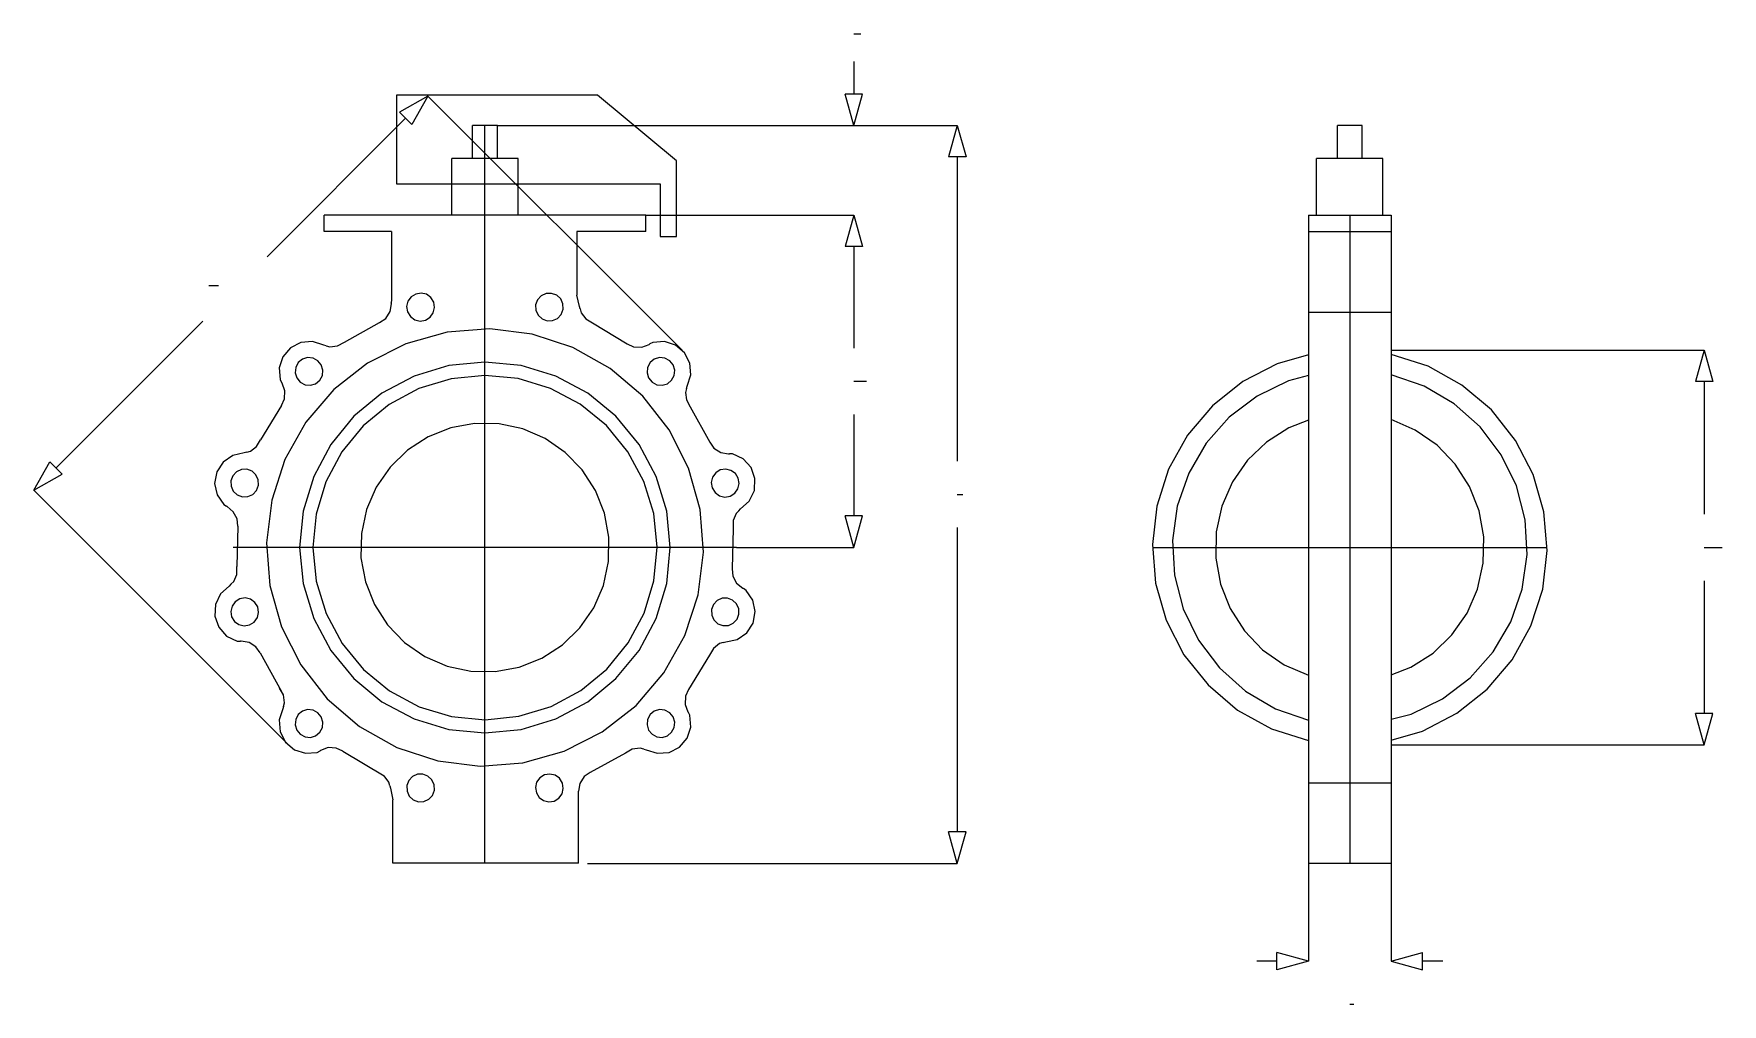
# Model space of a CAD drawing. Extents: x 300 to 1522, y 233 to 935.
import ezdxf

# ---------------------------------------------------------------- set-up
doc = ezdxf.new("R2010")
doc.units = 0
doc.header["$MEASUREMENT"] = 0
doc.layers.add('COMPONENT', color=7, linetype='CONTINUOUS')
doc.layers.add('DIMENISIONSLINES', color=3, linetype='CONTINUOUS')

msp = doc.modelspace()

# ---------------------------------------------------------------- linework, layer by layer
at = {"layer": 'COMPONENT', "color": 5, "linetype": 'Continuous'}
for p, q in [((893.9, 935.1), (898.9, 935.1)), ((427, 753.1), (434, 753.1)), ((893.9, 683.8), (902.9, 683.8)), ((968.7, 602), (972.7, 602)), ((1509.2, 563.6), (1522.2, 563.6)), ((1252.7, 233.4), (1255.7, 233.4))]:
    msp.add_line(p, q, dxfattribs=at)
at = {"layer": 'COMPONENT', "color": 7, "linetype": 'Continuous'}
for p, q in [((708.3, 890.8), (562.9, 890.8)), ((562.9, 890.8), (562.9, 826.5)), ((765.6, 843.2), (708.3, 890.8)), ((635.9, 868.8), (617.9, 868.8)), ((617.9, 844.8), (617.9, 868.8)), ((635.9, 844.8), (635.9, 868.8)), ((1243.7, 844.8), (1243.7, 868.8)), ((1261.7, 868.8), (1243.7, 868.8)), ((1261.7, 844.8), (1261.7, 868.8)), ((650.9, 844.8), (602.9, 844.8)), ((602.9, 804), (602.9, 844.8)), ((650.9, 804), (650.9, 844.8)), ((765.6, 788.4), (765.6, 843.2)), ((1228.7, 804), (1228.7, 844.8)), ((1276.7, 844.8), (1228.7, 844.8)), ((1276.7, 804), (1276.7, 844.8)), ((562.9, 826.5), (753.6, 826.5)), ((562.9, 826.5), (686.9, 826.5)), ((753.6, 826.5), (753.6, 788.4)), ((743.3, 804), (510.5, 804)), ((510.5, 792), (510.5, 804)), ((743.3, 792), (743.3, 804)), ((1222.7, 804), (1222.7, 335.3)), ((1222.7, 804), (1282.7, 804)), ((1282.7, 804), (1282.7, 335.3)), ((559.2, 792), (510.5, 792)), ((559.2, 792), (559.2, 742.8)), ((693.5, 792), (693.5, 746.1)), ((743.3, 792), (693.5, 792)), ((753.6, 788.4), (765.6, 788.4)), ((1222.7, 792), (1282.7, 792)), ((576.8, 746.9), (573.4, 744.9)), ((580.7, 747.6), (576.8, 746.9)), ((584.5, 746.7), (580.7, 747.6)), ((587.7, 744.4), (584.5, 746.7)), ((667.6, 745.7), (664.9, 742.8)), ((671.2, 747.3), (667.6, 745.7)), ((675.1, 747.4), (671.2, 747.3)), ((678.8, 746.1), (675.1, 747.4)), ((681.7, 743.4), (678.8, 746.1)), ((695.2, 737.8), (693.5, 746.1)), ((555.1, 729.3), (558.2, 734.2)), ((558.2, 734.2), (559.3, 739.9)), ((559.2, 742.8), (559.1, 740.6)), ((559.3, 739.9), (559.1, 740.6)), ((571.1, 741.7), (570.2, 737.8)), ((570.2, 737.8), (570.9, 734)), ((570.9, 734), (573, 730.6)), ((573.4, 744.9), (571.1, 741.7)), ((587.2, 730.1), (589.5, 733.3)), ((589.8, 741), (587.7, 744.4)), ((589.5, 733.3), (590.4, 737.2)), ((590.4, 737.2), (589.8, 741)), ((664.9, 742.8), (663.5, 739.1)), ((663.5, 739.1), (663.7, 735.2)), ((663.7, 735.2), (665.3, 731.6)), ((683.3, 739.8), (681.7, 743.4)), ((682.1, 732.2), (683.4, 735.9)), ((683.4, 735.9), (683.3, 739.8)), ((695.8, 736.1), (695.2, 737.8)), ((695.8, 736.1), (696.5, 733.4)), ((696.5, 733.4), (699.9, 728.9)), ((1222.7, 733.8), (1282.7, 733.8)), ((525.2, 712.2), (550.7, 726.3)), ((550.7, 726.3), (555.1, 729.3)), ((573, 730.6), (576.2, 728.3)), ((576.2, 728.3), (580, 727.4)), ((580, 727.4), (583.9, 728.1)), ((583.9, 728.1), (587.2, 730.1)), ((630.4, 721.7), (599.5, 719.3)), ((661.1, 718), (630.4, 721.7)), ((665.3, 731.6), (668.2, 728.9)), ((668.2, 728.9), (671.9, 727.6)), ((671.9, 727.6), (675.8, 727.7)), ((675.8, 727.7), (679.4, 729.3)), ((679.4, 729.3), (682.1, 732.2)), ((699.9, 728.9), (704.7, 726)), ((704.7, 726), (729.7, 710.9)), ((493.7, 711.8), (486.2, 708)), ((502.2, 712.5), (493.7, 711.8)), ((510.2, 709.9), (502.2, 712.5)), ((512, 709.5), (510.2, 709.9)), ((512, 709.5), (514.7, 708.7)), ((514.7, 708.7), (520.3, 709.4)), ((520.3, 709.4), (525.2, 712.2)), ((569.6, 711), (542, 697)), ((599.5, 719.3), (569.6, 711)), ((690.6, 708.3), (661.1, 718)), ((729.7, 710.9), (734.5, 708.7)), ((734.5, 708.7), (740.3, 708.4)), ((740.3, 708.4), (745.8, 710.4)), ((745.8, 710.4), (746.3, 710.8)), ((748.3, 711.8), (746.3, 710.8)), ((756.7, 712.5), (748.3, 711.8)), ((764.8, 709.9), (756.7, 712.5)), ((771.3, 704.4), (764.8, 709.9)), ((480.6, 701.5), (478, 693.5)), ((486.2, 708), (480.6, 701.5)), ((491.8, 697.3), (490, 693.8)), ((494.9, 699.8), (491.8, 697.3)), ((498.6, 700.9), (494.9, 699.8)), ((502.6, 700.6), (498.6, 700.9)), ((506, 698.7), (502.6, 700.6)), ((508.5, 695.7), (506, 698.7)), ((542, 697), (517.6, 677.9)), ((626.9, 697.7), (600.7, 695.2)), ((653.1, 695.2), (626.9, 697.7)), ((717.6, 693.1), (690.6, 708.3)), ((746.4, 697.3), (744.5, 693.8)), ((749.4, 699.8), (746.4, 697.3)), ((753.2, 700.9), (749.4, 699.8)), ((757.1, 700.6), (753.2, 700.9)), ((760.6, 698.7), (757.1, 700.6)), ((763.1, 695.7), (760.6, 698.7)), ((775.1, 696.8), (771.3, 704.4)), ((775.8, 688.4), (775.1, 696.8)), ((1222.7, 702.9), (1200.1, 696.4)), ((1309.3, 694.7), (1282.7, 703.2)), ((478, 693.5), (478.7, 685)), ((478.7, 685), (479.7, 683)), ((490, 693.8), (489.6, 689.9)), ((489.6, 689.9), (490.7, 686.2)), ((490.7, 686.2), (493.2, 683.1)), ((504.4, 682), (507.4, 684.5)), ((507.4, 684.5), (509.3, 688)), ((509.7, 691.9), (508.5, 695.7)), ((509.3, 688), (509.7, 691.9)), ((575.6, 687.5), (552.4, 675.1)), ((600.7, 695.2), (575.6, 687.5)), ((602.4, 685.7), (579.1, 678.6)), ((626.7, 688.1), (602.4, 685.7)), ((651, 685.8), (626.7, 688.1)), ((674.4, 678.7), (651, 685.8)), ((678.2, 687.5), (653.1, 695.2)), ((701.4, 675.1), (678.2, 687.5)), ((741.1, 673), (717.6, 693.1)), ((744.5, 693.8), (744.2, 689.9)), ((744.2, 689.9), (745.3, 686.2)), ((745.3, 686.2), (747.8, 683.1)), ((758.9, 682), (762, 684.5)), ((762, 684.5), (763.8, 688)), ((764.2, 691.9), (763.1, 695.7)), ((763.8, 688), (764.2, 691.9)), ((773.2, 680.3), (775.8, 688.4)), ((1200.1, 696.4), (1175.2, 683.6)), ((1222.7, 687.9), (1208.3, 684.1)), ((1306.5, 680.2), (1282.7, 688.5)), ((1333.8, 681.1), (1309.3, 694.7)), ((480.2, 682.5), (479.7, 683)), ((482.1, 677), (480.2, 682.5)), ((481.9, 671.2), (482.1, 677)), ((493.2, 683.1), (496.7, 681.3)), ((496.7, 681.3), (500.6, 680.9)), ((517.6, 677.9), (497.4, 654.3)), ((500.6, 680.9), (504.4, 682)), ((552.4, 675.1), (532.1, 658.5)), ((579.1, 678.6), (557.6, 667.1)), ((695.9, 667.2), (674.4, 678.7)), ((721.7, 658.5), (701.4, 675.1)), ((760.3, 648.6), (741.1, 673)), ((747.8, 683.1), (751.3, 681.3)), ((751.3, 681.3), (755.2, 680.9)), ((755.2, 680.9), (758.9, 682)), ((772.8, 678.5), (772, 675.8)), ((772, 675.8), (772.7, 670.3)), ((772.8, 678.5), (773.2, 680.3)), ((1175.2, 683.6), (1153.3, 666.1)), ((1185.6, 673.1), (1165.5, 657.9)), ((1208.3, 684.1), (1185.6, 673.1)), ((1328.2, 667.5), (1306.5, 680.2)), ((1355.2, 663.1), (1333.8, 681.1)), ((479.6, 666.4), (464.5, 641.5)), ((479.6, 666.4), (481.9, 671.2)), ((557.6, 667.1), (538.7, 651.5)), ((714.8, 651.8), (695.9, 667.2)), ((772.7, 670.3), (775.5, 665.4)), ((775.5, 665.4), (789.6, 639.8)), ((1153.3, 666.1), (1135.2, 644.8)), ((1347, 650.8), (1328.2, 667.5)), ((1372.6, 641.1), (1355.2, 663.1)), ((497.4, 654.3), (482.2, 627.3)), ((532.1, 658.5), (515.4, 638.1)), ((538.7, 651.5), (523.3, 632.7)), ((602.1, 650.1), (585.7, 643.6)), ((619.4, 653.3), (602.1, 650.1)), ((637.1, 653.1), (619.4, 653.3)), ((654.3, 649.4), (637.1, 653.1)), ((670.5, 642.4), (654.3, 649.4)), ((730.3, 632.9), (714.8, 651.8)), ((738.4, 638.1), (721.7, 658.5)), ((774.3, 620.9), (760.3, 648.6)), ((1165.5, 657.9), (1148.8, 639.1)), ((1208.5, 650.2), (1192.5, 639.9)), ((1222.7, 655.8), (1208.5, 650.2)), ((1300.1, 648.5), (1282.7, 656.1)), ((1315.8, 637.6), (1300.1, 648.5)), ((1362.2, 630.7), (1347, 650.8)), ((457.2, 633.2), (461.7, 636.6)), ((461.7, 636.6), (464.5, 641.5)), ((515.4, 638.1), (503, 615)), ((585.7, 643.6), (570.9, 634.1)), ((685, 632.3), (670.5, 642.4)), ((750.8, 615), (738.4, 638.1)), ((789.6, 639.8), (792.6, 635.4)), ((792.6, 635.4), (797.5, 632.3)), ((1135.2, 644.8), (1121.6, 620.3)), ((1148.8, 639.1), (1136.1, 617.4)), ((1192.5, 639.9), (1178.7, 626.7)), ((1329, 623.8), (1315.8, 637.6)), ((1385.4, 616.3), (1372.6, 641.1)), ((437.5, 625.4), (432.8, 618.3)), ((444.4, 630.2), (437.5, 625.4)), ((452.7, 632), (444.4, 630.2)), ((454.5, 632.5), (452.7, 632)), ((454.5, 632.5), (457.2, 633.2)), ((482.2, 627.3), (472.6, 597.9)), ((523.3, 632.7), (511.8, 611.1)), ((570.9, 634.1), (558.2, 621.8)), ((697.3, 619.7), (685, 632.3)), ((741.9, 611.4), (730.3, 632.9)), ((797.5, 632.3), (803.2, 631.3)), ((803.2, 631.3), (803.9, 631.4)), ((806.1, 631.3), (803.9, 631.4)), ((813.8, 627.7), (806.1, 631.3)), ((819.5, 621.4), (813.8, 627.7)), ((1178.7, 626.7), (1167.9, 611.1)), ((1339.3, 607.8), (1329, 623.8)), ((1373.2, 608.1), (1362.2, 630.7)), ((432.8, 618.3), (431.3, 609.9)), ((444.5, 615.5), (443.1, 611.9)), ((443.1, 611.9), (443.2, 607.9)), ((447.2, 618.4), (444.5, 615.5)), ((450.8, 620), (447.2, 618.4)), ((454.7, 620.2), (450.8, 620)), ((458.4, 618.8), (454.7, 620.2)), ((461.2, 616.1), (458.4, 618.8)), ((462.9, 612.5), (461.2, 616.1)), ((463, 608.6), (462.9, 612.5)), ((503, 615), (495.4, 589.8)), ((511.8, 611.1), (504.8, 587.8)), ((558.2, 621.8), (548.2, 607.3)), ((706.9, 604.9), (697.3, 619.7)), ((749, 588.1), (741.9, 611.4)), ((758.4, 589.8), (750.8, 615)), ((782.6, 591.1), (774.3, 620.9)), ((791.6, 614.4), (790.7, 610.6)), ((793.9, 617.6), (791.6, 614.4)), ((797.2, 619.7), (793.9, 617.6)), ((801.1, 620.3), (797.2, 619.7)), ((804.9, 619.4), (801.1, 620.3)), ((808.1, 617.1), (804.9, 619.4)), ((810.2, 613.8), (808.1, 617.1)), ((810.8, 609.9), (810.2, 613.8)), ((822.3, 613.4), (819.5, 621.4)), ((821.9, 604.9), (822.3, 613.4)), ((1121.6, 620.3), (1113.1, 593.6)), ((1136.1, 617.4), (1127.8, 593.6)), ((1167.9, 611.1), (1160.2, 593.6)), ((1393.1, 589.3), (1385.4, 616.3)), ((431.3, 609.9), (433.1, 601.6)), ((433.1, 601.6), (437.9, 594.6)), ((443.2, 607.9), (444.8, 604.4)), ((444.8, 604.4), (447.7, 601.7)), ((447.7, 601.7), (451.4, 600.3)), ((451.4, 600.3), (455.3, 600.4)), ((455.3, 600.4), (458.9, 602)), ((458.9, 602), (461.6, 604.9)), ((461.6, 604.9), (463, 608.6)), ((548.2, 607.3), (541.2, 591.1)), ((713.4, 588.5), (706.9, 604.9)), ((790.7, 610.6), (791.3, 606.7)), ((791.3, 606.7), (793.4, 603.3)), ((793.4, 603.3), (796.6, 601)), ((796.6, 601), (800.4, 600.1)), ((800.4, 600.1), (804.3, 600.8)), ((804.3, 600.8), (807.7, 602.9)), ((807.7, 602.9), (810, 606.1)), ((810, 606.1), (810.8, 609.9)), ((818.2, 597.2), (821.9, 604.9)), ((1346.2, 590.1), (1339.3, 607.8)), ((1379.5, 583.7), (1373.2, 608.1)), ((437.9, 594.6), (439.8, 593.4)), ((440.4, 593.2), (439.8, 593.4)), ((444.8, 589.5), (440.4, 593.2)), ((447.5, 584.3), (444.8, 589.5)), ((472.6, 597.9), (468.8, 567.1)), ((495.4, 589.8), (492.8, 563.6)), ((504.8, 587.8), (502.4, 563.5)), ((541.2, 591.1), (537.5, 573.8)), ((716.6, 571.1), (713.4, 588.5)), ((751.4, 563.8), (749, 588.1)), ((761, 563.6), (758.4, 589.8)), ((785, 560.2), (782.6, 591.1)), ((808.7, 588.2), (806.5, 583.1)), ((810.7, 590.2), (808.7, 588.2)), ((810.7, 590.2), (811.9, 591.5)), ((811.9, 591.5), (818.2, 597.2)), ((1113.1, 593.6), (1109.9, 565.8)), ((1127.8, 593.6), (1124.4, 568.7)), ((1160.2, 593.6), (1156.1, 575)), ((1349.6, 571.3), (1346.2, 590.1)), ((1395.5, 561.4), (1393.1, 589.3)), ((448, 579), (447.4, 549.8)), ((448, 579), (447.5, 584.3)), ((806.5, 577.4), (805.9, 548.3)), ((806.5, 583.1), (806.5, 577.4)), ((1156.1, 575), (1155.8, 556)), ((1381, 558.6), (1379.5, 583.7)), ((468.8, 567.1), (471.2, 536.2)), ((492.8, 563.6), (495.4, 537.5)), ((502.4, 563.5), (504.8, 539.2)), ((537.5, 573.8), (537.2, 556.2)), ((716.3, 553.5), (716.6, 571.1)), ((749, 539.5), (751.4, 563.8)), ((758.4, 537.5), (761, 563.6)), ((1109.9, 565.8), (1112.2, 537.9)), ((1124.4, 568.7), (1125.9, 543.6)), ((1349.2, 552.2), (1349.6, 571.3)), ((447.3, 544.2), (447.4, 549.8)), ((537.2, 556.2), (540.4, 538.8)), ((712.6, 536.2), (716.3, 553.5)), ((781.3, 529.4), (785, 560.2)), ((1155.8, 556), (1159.1, 537.2)), ((1345.1, 533.6), (1349.2, 552.2)), ((1377.5, 533.6), (1381, 558.6)), ((1392.3, 533.6), (1395.5, 561.4)), ((443.1, 537), (445.1, 539)), ((445.1, 539), (447.3, 544.2)), ((504.8, 539.2), (512, 515.8)), ((540.4, 538.8), (546.9, 522.4)), ((742, 516.2), (749, 539.5)), ((805.9, 548.3), (806.3, 543)), ((806.3, 543), (809, 537.8)), ((809, 537.8), (813.4, 534.1)), ((1112.2, 537.9), (1119.9, 511)), ((1125.9, 543.6), (1132.2, 519.2)), ((435.6, 530), (432, 522.4)), ((441.9, 535.7), (435.6, 530)), ((443.1, 537), (441.9, 535.7)), ((449.5, 526.5), (446.2, 524.4)), ((453.4, 527.1), (449.5, 526.5)), ((457.2, 526.2), (453.4, 527.1)), ((460.4, 523.9), (457.2, 526.2)), ((471.2, 536.2), (479.6, 506.3)), ((495.4, 537.5), (503, 512.3)), ((705.6, 520), (712.6, 536.2)), ((750.8, 512.3), (758.4, 537.5)), ((771.6, 499.9), (781.3, 529.4)), ((798.5, 526.9), (794.9, 525.2)), ((802.4, 527), (798.5, 526.9)), ((806.1, 525.6), (802.4, 527)), ((809, 522.9), (806.1, 525.6)), ((813.4, 534.1), (814, 533.9)), ((815.9, 532.6), (814, 533.9)), ((820.8, 525.6), (815.9, 532.6)), ((822.5, 517.3), (820.8, 525.6)), ((1159.1, 537.2), (1166.1, 519.5)), ((1337.5, 516.2), (1345.1, 533.6)), ((1369.3, 509.9), (1377.5, 533.6)), ((1383.8, 507), (1392.3, 533.6)), ((432, 522.4), (431.5, 513.9)), ((431.5, 513.9), (434.4, 505.9)), ((443.9, 521.2), (443, 517.4)), ((443, 517.4), (443.6, 513.5)), ((443.6, 513.5), (445.7, 510.2)), ((446.2, 524.4), (443.9, 521.2)), ((462.5, 520.6), (460.4, 523.9)), ((462.2, 512.9), (463.1, 516.7)), ((463.1, 516.7), (462.5, 520.6)), ((512, 515.8), (523.5, 494.3)), ((546.9, 522.4), (556.5, 507.6)), ((695.6, 505.5), (705.6, 520)), ((730.5, 494.6), (742, 516.2)), ((792.2, 522.4), (790.8, 518.7)), ((790.8, 518.7), (791, 514.8)), ((791, 514.8), (792.6, 511.2)), ((794.9, 525.2), (792.2, 522.4)), ((810.6, 519.3), (809, 522.9)), ((809.3, 511.7), (810.7, 515.4)), ((810.7, 515.4), (810.6, 519.3)), ((821, 509), (822.5, 517.3)), ((1132.2, 519.2), (1143.2, 496.6)), ((1166.1, 519.5), (1176.4, 503.4)), ((1326.6, 500.5), (1337.5, 516.2)), ((434.4, 505.9), (440, 499.6)), ((445.7, 510.2), (448.9, 507.9)), ((448.9, 507.9), (452.7, 507)), ((452.7, 507), (456.6, 507.6)), ((456.6, 507.6), (459.9, 509.7)), ((459.9, 509.7), (462.2, 512.9)), ((479.6, 506.3), (493.6, 478.7)), ((503, 512.3), (515.4, 489.1)), ((556.5, 507.6), (568.8, 494.9)), ((682.9, 493.2), (695.6, 505.5)), ((738.4, 489.1), (750.8, 512.3)), ((792.6, 511.2), (795.5, 508.5)), ((795.5, 508.5), (799.1, 507.1)), ((799.1, 507.1), (803.1, 507.2)), ((803.1, 507.2), (806.6, 508.9)), ((806.6, 508.9), (809.3, 511.7)), ((809.4, 497.1), (816.4, 501.9)), ((816.4, 501.9), (821, 509)), ((1119.9, 511), (1132.7, 486.1)), ((1176.4, 503.4), (1189.6, 489.7)), ((1356.5, 488.1), (1369.3, 509.9)), ((1370.2, 482.5), (1383.8, 507)), ((440, 499.6), (447.7, 496)), ((447.7, 496), (450, 495.8)), ((450.6, 496), (450, 495.8)), ((456.3, 495), (450.6, 496)), ((461.2, 491.8), (456.3, 495)), ((464.3, 487.5), (461.2, 491.8)), ((515.4, 489.1), (532.1, 468.8)), ((523.5, 494.3), (539, 475.5)), ((568.8, 494.9), (583.3, 484.9)), ((668.1, 483.6), (682.9, 493.2)), ((715.1, 475.7), (730.5, 494.6)), ((721.7, 468.8), (738.4, 489.1)), ((756.4, 472.9), (771.6, 499.9)), ((792.2, 490.7), (789.3, 485.8)), ((796.6, 494.1), (792.2, 490.7)), ((799.3, 494.8), (796.6, 494.1)), ((799.3, 494.8), (801.1, 495.3)), ((801.1, 495.3), (809.4, 497.1)), ((1143.2, 496.6), (1158.4, 476.5)), ((1189.6, 489.7), (1205.2, 478.8)), ((1312.9, 487.3), (1326.6, 500.5)), ((464.3, 487.5), (479.7, 459.5)), ((493.6, 478.7), (512.7, 454.3)), ((583.3, 484.9), (599.5, 477.9)), ((599.5, 477.9), (616.7, 474.2)), ((634.4, 473.9), (651.7, 477.1)), ((651.7, 477.1), (668.1, 483.6)), ((789.3, 485.8), (774.2, 460.9)), ((1132.7, 486.1), (1150.2, 464.2)), ((1158.4, 476.5), (1177.2, 459.8)), ((1205.2, 478.8), (1222.7, 471.2)), ((1282.7, 471.5), (1296.8, 477)), ((1296.8, 477), (1312.9, 487.3)), ((1339.8, 469.3), (1356.5, 488.1)), ((1352.1, 461.1), (1370.2, 482.5)), ((532.1, 468.8), (552.4, 452.1)), ((539, 475.5), (557.9, 460)), ((616.7, 474.2), (634.4, 473.9)), ((696.2, 460.2), (715.1, 475.7)), ((701.4, 452.1), (721.7, 468.8)), ((736.2, 449.4), (756.4, 472.9)), ((1319.7, 454.1), (1339.8, 469.3)), ((481.1, 457), (478.3, 461.9)), ((481.8, 451.4), (481.1, 457)), ((512.7, 454.3), (536.2, 434.1)), ((552.4, 452.1), (575.6, 439.7)), ((557.9, 460), (579.4, 448.5)), ((674.7, 448.7), (696.2, 460.2)), ((678.2, 439.7), (701.4, 452.1)), ((771.9, 456), (771.7, 450.2)), ((774.2, 460.9), (771.9, 456)), ((1150.2, 464.2), (1171.5, 446.1)), ((1177.2, 459.8), (1198.9, 447)), ((1297.1, 443.2), (1319.7, 454.1)), ((1330.2, 443.7), (1352.1, 461.1)), ((480.6, 447), (478, 438.9)), ((481.1, 448.7), (480.6, 447)), ((481.1, 448.7), (481.8, 451.4)), ((491.8, 442.8), (490, 439.3)), ((494.9, 445.2), (491.8, 442.8)), ((498.6, 446.4), (494.9, 445.2)), ((502.6, 446), (498.6, 446.4)), ((506, 444.1), (502.6, 446)), ((508.5, 441.1), (506, 444.1)), ((509.7, 437.3), (508.5, 441.1)), ((579.4, 448.5), (602.8, 441.5)), ((602.8, 441.5), (627.1, 439.1)), ((627.1, 439.1), (651.4, 441.6)), ((651.4, 441.6), (674.7, 448.7)), ((711.8, 430.3), (736.2, 449.4)), ((746.4, 442.8), (744.5, 439.3)), ((749.4, 445.2), (746.4, 442.8)), ((753.2, 446.4), (749.4, 445.2)), ((757.1, 446), (753.2, 446.4)), ((760.6, 444.1), (757.1, 446)), ((763.1, 441.1), (760.6, 444.1)), ((764.2, 437.3), (763.1, 441.1)), ((771.7, 450.2), (773.6, 444.8)), ((773.6, 444.8), (774.1, 444.3)), ((775.1, 442.3), (774.1, 444.3)), ((775.8, 433.8), (775.1, 442.3)), ((1171.5, 446.1), (1196, 432.6)), ((1198.9, 447), (1222.7, 438.8)), ((1282.7, 439.4), (1297.1, 443.2)), ((1305.3, 430.9), (1330.2, 443.7)), ((478, 438.9), (478.7, 430.4)), ((478.7, 430.4), (482.6, 422.9)), ((490, 439.3), (489.6, 435.4)), ((489.6, 435.4), (490.7, 431.6)), ((490.7, 431.6), (493.2, 428.6)), ((493.2, 428.6), (496.7, 426.7)), ((504.4, 427.5), (507.4, 430)), ((507.4, 430), (509.3, 433.4)), ((509.3, 433.4), (509.7, 437.3)), ((536.2, 434.1), (563.2, 418.9)), ((575.6, 439.7), (600.7, 432.1)), ((600.7, 432.1), (626.9, 429.5)), ((626.9, 429.5), (653.1, 432.1)), ((653.1, 432.1), (678.2, 439.7)), ((684.2, 416.3), (711.8, 430.3)), ((744.5, 439.3), (744.2, 435.4)), ((744.2, 435.4), (745.3, 431.6)), ((745.3, 431.6), (747.8, 428.6)), ((747.8, 428.6), (751.3, 426.7)), ((758.9, 427.5), (762, 430)), ((762, 430), (763.8, 433.4)), ((763.8, 433.4), (764.2, 437.3)), ((773.2, 425.7), (775.8, 433.8)), ((1196, 432.6), (1222.7, 424)), ((1282.7, 424.4), (1305.3, 430.9)), ((482.6, 422.9), (489, 417.4)), ((489, 417.4), (497.1, 414.8)), ((496.7, 426.7), (500.6, 426.3)), ((497.1, 414.8), (505.5, 415.4)), ((500.6, 426.3), (504.4, 427.5)), ((505.5, 415.4), (507.6, 416.5)), ((508, 416.9), (507.6, 416.5)), ((513.5, 418.9), (508, 416.9)), ((519.3, 418.6), (513.5, 418.9)), ((524.1, 416.3), (519.3, 418.6)), ((524.1, 416.3), (553.9, 398.4)), ((563.2, 418.9), (592.7, 409.3)), ((654.3, 407.9), (684.2, 416.3)), ((733.5, 417.8), (728.6, 415)), ((739.1, 418.5), (733.5, 417.8)), ((741.8, 417.8), (739.1, 418.5)), ((741.8, 417.8), (743.6, 417.4)), ((743.6, 417.4), (751.6, 414.8)), ((751.3, 426.7), (755.2, 426.3)), ((751.6, 414.8), (760.1, 415.4)), ((755.2, 426.3), (758.9, 427.5)), ((760.1, 415.4), (767.7, 419.3)), ((767.7, 419.3), (773.2, 425.7)), ((592.7, 409.3), (623.4, 405.6)), ((623.4, 405.6), (654.3, 407.9)), ((728.6, 415), (703.1, 401)), ((557.3, 393.9), (553.9, 398.4)), ((558, 391.2), (557.3, 393.9)), ((558, 391.2), (558.6, 389.5)), ((571.8, 395.1), (570.4, 391.4)), ((570.4, 391.4), (570.5, 387.5)), ((574.4, 398), (571.8, 395.1)), ((578, 399.6), (574.4, 398)), ((582, 399.7), (578, 399.6)), ((585.6, 398.3), (582, 399.7)), ((588.5, 395.6), (585.6, 398.3)), ((590.1, 392.1), (588.5, 395.6)), ((590.3, 388.1), (590.1, 392.1)), ((664.3, 393.9), (663.4, 390.1)), ((666.6, 397.1), (664.3, 393.9)), ((669.9, 399.2), (666.6, 397.1)), ((673.8, 399.8), (669.9, 399.2)), ((677.7, 398.9), (673.8, 399.8)), ((680.9, 396.7), (677.7, 398.9)), ((682.9, 393.3), (680.9, 396.7)), ((683.6, 389.4), (682.9, 393.3)), ((695.6, 393), (694.6, 387.3)), ((698.7, 397.9), (695.6, 393)), ((703.1, 401), (698.7, 397.9)), ((1222.7, 393.5), (1282.7, 393.5)), ((558.6, 389.5), (560.3, 381.2)), ((560.3, 335.3), (560.3, 381.2)), ((570.5, 387.5), (572.1, 383.9)), ((572.1, 383.9), (575, 381.2)), ((575, 381.2), (578.7, 379.8)), ((578.7, 379.8), (582.6, 380)), ((582.6, 380), (586.2, 381.6)), ((586.2, 381.6), (588.9, 384.4)), ((588.9, 384.4), (590.3, 388.1)), ((663.4, 390.1), (664.1, 386.2)), ((664.1, 386.2), (666.1, 382.9)), ((666.1, 382.9), (669.3, 380.6)), ((669.3, 380.6), (673.2, 379.7)), ((673.2, 379.7), (677, 380.3)), ((677, 380.3), (680.4, 382.4)), ((680.4, 382.4), (682.7, 385.6)), ((682.7, 385.6), (683.6, 389.4)), ((694.6, 335.3), (694.6, 387.3)), ((694.6, 335.3), (560.3, 335.3)), ((1222.7, 335.3), (1282.7, 335.3))]:
    msp.add_line(p, q, dxfattribs=at)
at = {"layer": 'COMPONENT', "color": 4, "linetype": 'Continuous'}
for p, q in [((626.9, 335.3), (626.9, 868.8)), ((1252.7, 804), (1252.7, 335.3)), ((809, 563.6), (444.8, 563.6)), ((1109.9, 563.6), (1395.5, 563.6))]:
    msp.add_line(p, q, dxfattribs=at)
at = {"layer": 'DIMENISIONSLINES', "color": 3, "linetype": 'Continuous'}
for p, q in [((893.9, 915.1), (893.9, 891.5)), ((585.5, 890.1), (565, 878.5)), ((585.5, 890.1), (573.9, 869.6)), ((585.5, 890.1), (769.5, 706.2)), ((900.2, 891.5), (887.6, 891.5)), ((893.9, 868.8), (887.6, 891.5)), ((893.9, 868.8), (900.2, 891.5)), ((469.2, 773.8), (569.4, 874)), ((565, 878.5), (573.9, 869.6)), ((635.9, 868.8), (968.7, 868.8)), ((968.7, 868.8), (962.4, 846)), ((968.7, 868.8), (975, 846)), ((975, 846), (962.4, 846)), ((968.7, 846), (968.7, 626)), ((743.3, 804), (893.9, 804)), ((893.9, 804), (887.6, 781.2)), ((893.9, 804), (900.2, 781.2)), ((900.2, 781.2), (887.6, 781.2)), ((893.9, 781.2), (893.9, 707.8)), ((316.5, 621.1), (422.7, 727.2)), ((1282.7, 706.4), (1509.2, 706.4)), ((1509.2, 706.4), (1502.9, 683.7)), ((1509.2, 706.4), (1515.5, 683.7)), ((1515.5, 683.7), (1502.9, 683.7)), ((1509.2, 683.7), (1509.2, 587.6)), ((893.9, 659.8), (893.9, 586.4)), ((300.4, 605), (312.1, 625.6)), ((321, 616.7), (312.1, 625.6)), ((300.4, 605), (321, 616.7)), ((300.4, 605), (484.4, 421.1)), ((900.2, 586.4), (887.6, 586.4)), ((893.9, 563.6), (887.6, 586.4)), ((893.9, 563.6), (900.2, 586.4)), ((968.7, 578), (968.7, 357.9)), ((809, 563.6), (893.9, 563.6)), ((1509.2, 539.6), (1509.2, 443.6)), ((1509.2, 420.8), (1502.9, 443.6)), ((1515.5, 443.6), (1502.9, 443.6)), ((1509.2, 420.8), (1515.5, 443.6)), ((1282.7, 420.8), (1509.2, 420.8)), ((968.7, 335.1), (962.4, 357.9)), ((975, 357.9), (962.4, 357.9)), ((968.7, 335.1), (975, 357.9)), ((701, 335.1), (968.7, 335.1)), ((1222.7, 335.3), (1222.7, 264.5)), ((1282.7, 335.3), (1282.7, 264.5)), ((1199.9, 258.2), (1199.9, 270.8)), ((1222.7, 264.5), (1199.9, 270.8)), ((1282.7, 264.5), (1305.4, 270.8)), ((1305.4, 258.2), (1305.4, 270.8)), ((1199.9, 264.5), (1185.4, 264.5)), ((1222.7, 264.5), (1199.9, 258.2)), ((1282.7, 264.5), (1305.4, 258.2)), ((1319.9, 264.5), (1305.4, 264.5))]:
    msp.add_line(p, q, dxfattribs=at)

doc.saveas('drawing.dxf')
